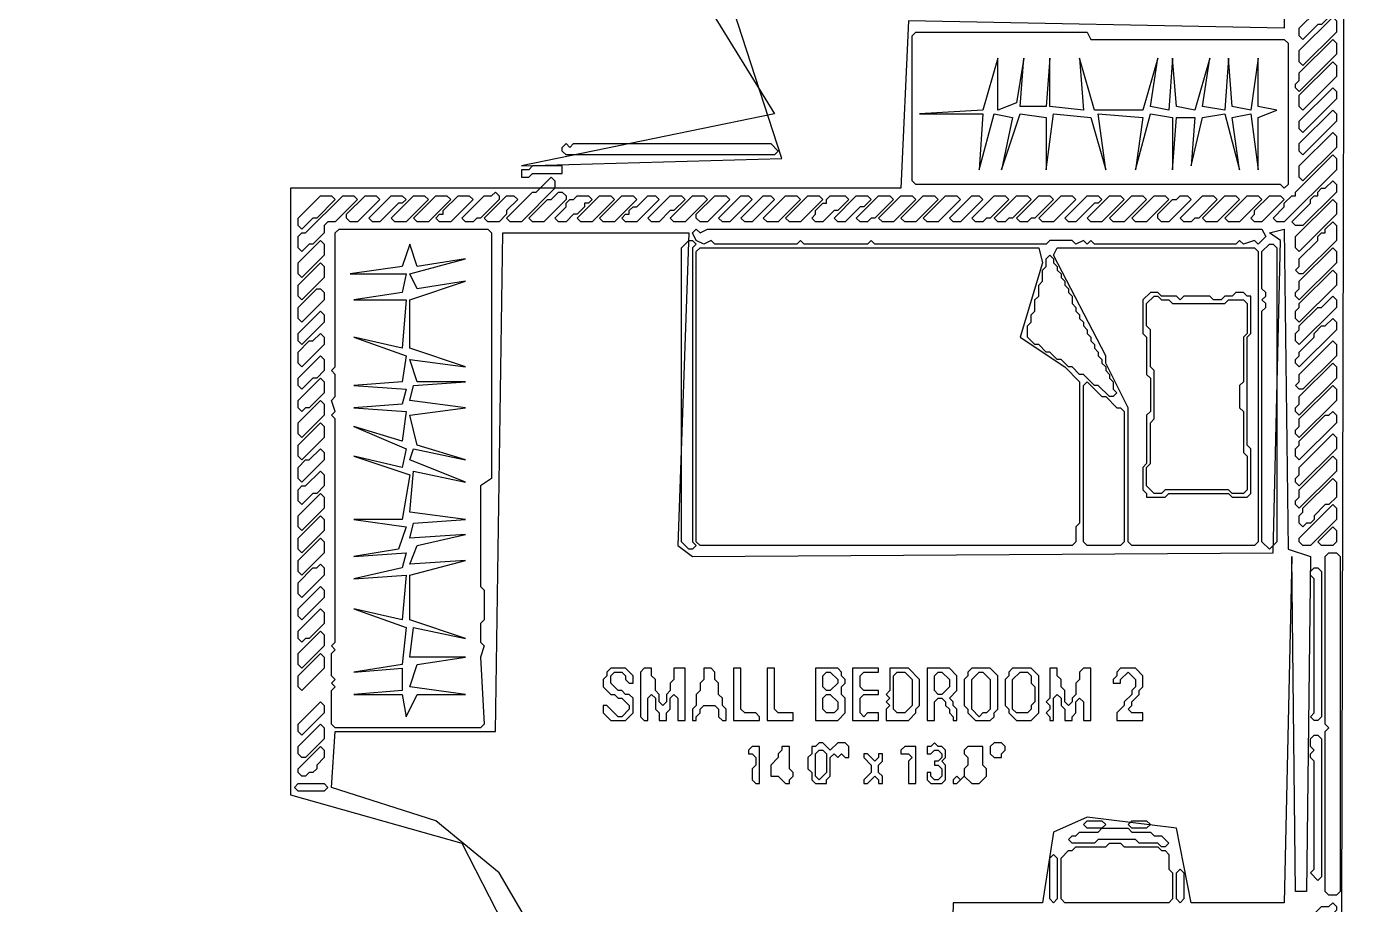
# Model space of a CAD drawing. Header units: metres. Extents: x 53 to 990, y 46 to 960.
# Drawn here: x 545 to 900, y 327.5 to 563.5 of the extents above; entities that cross this region are included whole.
import ezdxf

# ---------------------------------------------------------------- set-up
doc = ezdxf.new("R2010")
doc.units = ezdxf.units.M
doc.layers.add('A-FURN', color=2, linetype='Continuous')
doc.layers.add('A-WALL', color=1, linetype='Continuous')

msp = doc.modelspace()

# ---------------------------------------------------------------- linework, layer by layer
at = {"layer": 'A-FURN'}
for points in [[(139, 960), (138, 401), (229, 399), (231, 317), (242, 326), (245, 317), (246, 401), (292, 402), (293, 201), (442, 199), (441, 153), (247, 152), (246, 208), (234, 195), (241, 207), (231, 207), (230, 139), (537, 137), (553, 193), (601, 219), (606, 138), (898, 137), (900, 959), (139, 960)], [(884, 655), (883, 563), (782, 565), (780, 520), (616, 520), (616, 357), (662, 344), (684, 301), (616, 296), (616, 275), (671, 267), (673, 214), (660, 201), (617, 200), (608, 146), (606, 221), (563, 205), (536, 152)], [(722, 579), (746, 540), (678, 526), (748, 528), (735, 568)], [(896, 572), (897, 571), (897, 568), (893, 564), (892, 564), (888, 560), (887, 561), (887, 563), (896, 572)], [(896, 566), (897, 565), (897, 562), (888, 553), (887, 554), (887, 557), (896, 566)], [(783, 561), (784, 562), (830, 562), (831, 560), (883, 560), (884, 559), (884, 521), (883, 520), (882, 521), (784, 521), (783, 522), (783, 561)], [(896, 560), (897, 559), (897, 556), (887, 546), (886, 547), (886, 548), (887, 549), (887, 551), (896, 560)], [(785, 540), (802, 540), (801, 525), (805, 540), (810, 539), (807, 525), (812, 540), (819, 539), (819, 525), (821, 540), (831, 539), (835, 525), (833, 540), (845, 539), (843, 525), (847, 540), (853, 539), (853, 525), (854, 539), (859, 539), (858, 526), (861, 539), (867, 540), (871, 525), (869, 539), (874, 540), (876, 525), (876, 539), (881, 541), (876, 542), (876, 555), (874, 541), (869, 542), (868, 555), (867, 541), (861, 542), (863, 555), (859, 541), (854, 542), (853, 555), (852, 541), (847, 542), (849, 555), (845, 541), (832, 541), (828, 555), (829, 541), (820, 542), (820, 555), (819, 542), (812, 542), (813, 555), (811, 543), (806, 541), (806, 555), (802, 541), (785, 540)], [(896, 554), (897, 553), (897, 550), (888, 541), (887, 542), (887, 545), (896, 554)], [(896, 547), (897, 546), (897, 544), (888, 535), (887, 536), (887, 538), (896, 547)], [(896, 541), (897, 540), (897, 538), (888, 529), (887, 530), (887, 532), (896, 541)], [(896, 535), (897, 534), (897, 531), (888, 522), (887, 523), (887, 526), (896, 535)], [(689, 531), (690, 532), (691, 531), (692, 532), (745, 532), (747, 530), (746, 529), (690, 529), (689, 530), (689, 531)], [(896, 529), (897, 528), (897, 525), (883, 511), (881, 511), (880, 512), (883, 515), (883, 516), (885, 518), (886, 518), (886, 519), (896, 529)], [(686, 523), (687, 522), (687, 520), (678, 511), (675, 511), (674, 512), (681, 519), (682, 519), (686, 523)], [(896, 522), (897, 521), (897, 519), (888, 510), (886, 510), (885, 511), (890, 516), (890, 517), (891, 518), (892, 518), (892, 519), (893, 520), (894, 520), (896, 522)], [(672, 518), (672, 517), (667, 512), (666, 512), (665, 511), (663, 511), (662, 512), (668, 518), (670, 518), (671, 519), (672, 518)], [(690, 518), (690, 517), (684, 511), (681, 511), (680, 512), (685, 517), (686, 517), (688, 519), (689, 519), (690, 518)], [(633, 518), (634, 517), (628, 511), (626, 511), (625, 510), (625, 508), (622, 505), (621, 505), (619, 503), (618, 504), (618, 507), (619, 508), (620, 508), (630, 518), (633, 518)], [(627, 518), (628, 517), (623, 512), (622, 512), (619, 509), (618, 510), (618, 512), (624, 518), (627, 518)], [(640, 517), (634, 511), (632, 511), (631, 512), (631, 513), (636, 518), (639, 518), (640, 517)], [(647, 517), (646, 516), (645, 516), (640, 511), (638, 511), (637, 512), (643, 518), (646, 518), (647, 517)], [(653, 517), (647, 511), (644, 511), (643, 512), (649, 518), (652, 518), (653, 517)], [(659, 517), (653, 511), (650, 511), (649, 512), (655, 518), (658, 518), (659, 517)], [(665, 517), (659, 511), (656, 511), (655, 512), (656, 513), (657, 513), (657, 514), (661, 518), (664, 518), (665, 517)], [(677, 517), (674, 514), (674, 513), (672, 511), (669, 511), (668, 512), (674, 518), (676, 518), (677, 517)], [(697, 517), (696, 516), (695, 516), (695, 515), (693, 513), (692, 513), (690, 511), (688, 511), (687, 512), (690, 515), (690, 516), (691, 517), (692, 517), (693, 518), (696, 518), (697, 517)], [(703, 517), (697, 511), (694, 511), (693, 512), (699, 518), (702, 518), (703, 517)], [(709, 517), (703, 511), (700, 511), (699, 512), (705, 518), (708, 518), (709, 517)], [(715, 517), (709, 511), (706, 511), (705, 512), (706, 513), (707, 513), (707, 514), (708, 515), (709, 515), (712, 518), (714, 518), (715, 517)], [(722, 517), (719, 514), (718, 514), (715, 511), (713, 511), (712, 512), (718, 518), (721, 518), (722, 517)], [(728, 517), (722, 511), (719, 511), (718, 512), (724, 518), (727, 518), (728, 517)], [(734, 517), (728, 511), (726, 511), (725, 512), (725, 513), (730, 518), (733, 518), (734, 517)], [(740, 517), (734, 511), (732, 511), (731, 512), (737, 518), (739, 518), (740, 517)], [(746, 517), (740, 511), (738, 511), (737, 512), (743, 518), (745, 518), (746, 517)], [(753, 517), (747, 511), (744, 511), (743, 512), (749, 518), (752, 518), (753, 517)], [(759, 517), (753, 511), (750, 511), (749, 512), (755, 518), (758, 518), (759, 517)], [(766, 517), (763, 514), (762, 514), (759, 511), (757, 511), (756, 512), (757, 513), (757, 514), (759, 516), (760, 516), (760, 517), (761, 518), (765, 518), (766, 517)], [(772, 517), (770, 515), (769, 515), (765, 511), (763, 511), (762, 512), (768, 518), (771, 518), (772, 517)], [(778, 517), (773, 512), (772, 512), (771, 511), (769, 511), (768, 512), (774, 518), (777, 518), (778, 517)], [(784, 517), (778, 511), (775, 511), (774, 512), (780, 518), (783, 518), (784, 517)], [(790, 517), (784, 511), (781, 511), (780, 512), (786, 518), (789, 518), (790, 517)], [(796, 517), (790, 511), (787, 511), (786, 512), (792, 518), (795, 518), (796, 517)], [(802, 517), (796, 511), (794, 511), (793, 512), (799, 518), (801, 518), (802, 517)], [(809, 517), (804, 512), (803, 512), (802, 511), (800, 511), (799, 512), (805, 518), (808, 518), (809, 517)], [(815, 517), (810, 512), (809, 512), (808, 511), (806, 511), (805, 512), (811, 518), (814, 518), (815, 517)], [(821, 517), (816, 512), (815, 512), (814, 511), (812, 511), (811, 512), (817, 518), (820, 518), (821, 517)], [(827, 517), (821, 511), (818, 511), (817, 512), (823, 518), (826, 518), (827, 517)], [(834, 517), (833, 516), (832, 516), (827, 511), (825, 511), (824, 512), (830, 518), (833, 518), (834, 517)], [(840, 517), (834, 511), (831, 511), (830, 512), (836, 518), (839, 518), (840, 517)], [(846, 517), (840, 511), (837, 511), (836, 512), (842, 518), (845, 518), (846, 517)], [(852, 517), (846, 511), (843, 511), (842, 512), (848, 518), (851, 518), (852, 517)], [(858, 517), (852, 511), (850, 511), (849, 512), (849, 513), (853, 517), (854, 517), (855, 518), (857, 518), (858, 517)], [(865, 517), (860, 512), (859, 512), (858, 511), (856, 511), (855, 512), (861, 518), (864, 518), (865, 517)], [(871, 517), (865, 511), (862, 511), (861, 512), (867, 518), (870, 518), (871, 517)], [(877, 517), (871, 511), (868, 511), (867, 512), (873, 518), (876, 518), (877, 517)], [(883, 517), (877, 511), (875, 511), (874, 512), (875, 513), (875, 514), (879, 518), (882, 518), (883, 517)], [(896, 517), (897, 516), (897, 513), (887, 503), (886, 504), (886, 507), (896, 517)], [(629, 509), (669, 509), (670, 508), (670, 442), (667, 440), (667, 413), (668, 412), (668, 404), (667, 403), (667, 398), (668, 397), (667, 394), (668, 376), (667, 375), (628, 375), (627, 376), (627, 385), (628, 386), (627, 387), (628, 388), (627, 389), (627, 395), (628, 396), (627, 397), (628, 398), (628, 458), (627, 459), (628, 460), (627, 463), (628, 464), (628, 470), (627, 471), (628, 472), (628, 508), (629, 509)], [(682, 319), (672, 336), (655, 350), (627, 359), (628, 374), (671, 374), (673, 508)], [(673, 508), (723, 508), (720, 424), (724, 421), (880, 422), (882, 506), (879, 508), (883, 509), (884, 423), (890, 421), (889, 331), (886, 331), (885, 421), (883, 328), (858, 328), (854, 348), (830, 351), (821, 347), (818, 328), (794, 328), (793, 287)], [(724, 508), (725, 509), (726, 508), (728, 509), (877, 509), (878, 507), (876, 505), (875, 506), (872, 505), (871, 506), (870, 505), (832, 505), (831, 506), (830, 505), (829, 506), (827, 505), (826, 506), (820, 506), (819, 505), (773, 505), (772, 506), (771, 505), (754, 505), (753, 506), (752, 505), (730, 505), (729, 506), (727, 505), (725, 506), (724, 508)], [(896, 511), (897, 510), (897, 506), (888, 497), (887, 497), (886, 498), (887, 499), (887, 501), (892, 506), (892, 507), (893, 508), (894, 508), (894, 509), (896, 511)], [(624, 506), (625, 505), (625, 502), (619, 496), (618, 497), (618, 500), (624, 506)], [(648, 505), (646, 499), (632, 497), (647, 497), (646, 492), (633, 490), (647, 490), (646, 477), (633, 480), (647, 475), (646, 468), (633, 467), (647, 466), (646, 462), (633, 461), (647, 460), (646, 452), (633, 456), (647, 450), (646, 445), (633, 448), (648, 443), (646, 431), (633, 431), (647, 429), (645, 423), (633, 421), (647, 422), (646, 418), (633, 415), (647, 416), (646, 404), (633, 407), (647, 402), (646, 392), (633, 390), (646, 391), (646, 385), (633, 384), (646, 384), (647, 378), (650, 384), (663, 384), (648, 386), (650, 392), (663, 394), (648, 394), (649, 402), (663, 399), (648, 404), (648, 416), (663, 420), (648, 419), (650, 424), (663, 427), (648, 426), (649, 430), (663, 431), (648, 433), (649, 444), (663, 441), (648, 447), (649, 450), (663, 447), (650, 451), (648, 459), (663, 461), (648, 463), (649, 467), (663, 468), (650, 468), (648, 474), (663, 472), (648, 477), (648, 490), (663, 495), (650, 493), (648, 497), (663, 501), (650, 499), (648, 505)], [(723, 506), (724, 506), (725, 505), (724, 504), (724, 425), (725, 424), (724, 423), (723, 423), (721, 425), (721, 504), (723, 506)], [(880, 505), (881, 504), (881, 425), (879, 423), (877, 425), (877, 487), (878, 488), (878, 489), (877, 490), (878, 491), (878, 492), (877, 493), (877, 503), (879, 505), (880, 505)], [(725, 503), (726, 504), (817, 504), (818, 500), (812, 480), (824, 472), (828, 468), (828, 430), (827, 429), (827, 425), (826, 424), (726, 424), (725, 425), (725, 503)], [(820, 502), (821, 501), (821, 500), (822, 499), (822, 498), (823, 497), (823, 496), (824, 495), (824, 494), (825, 493), (825, 492), (826, 491), (826, 489), (827, 488), (827, 487), (828, 486), (828, 485), (829, 484), (829, 483), (830, 482), (830, 481), (831, 480), (831, 479), (832, 478), (832, 477), (833, 476), (833, 475), (834, 474), (834, 473), (835, 472), (835, 471), (836, 470), (836, 469), (837, 468), (837, 466), (838, 465), (837, 464), (836, 464), (833, 467), (832, 467), (829, 470), (828, 470), (826, 472), (825, 472), (823, 474), (822, 474), (820, 476), (819, 476), (817, 478), (816, 478), (814, 480), (814, 483), (815, 484), (815, 486), (816, 487), (816, 490), (817, 491), (817, 494), (818, 495), (818, 498), (819, 499), (819, 501), (820, 502)], [(822, 504), (875, 504), (876, 503), (876, 425), (875, 424), (842, 424), (841, 425), (841, 461), (835, 473), (835, 475), (821, 502), (822, 504)], [(896, 504), (897, 503), (897, 500), (887, 490), (886, 491), (886, 492), (887, 493), (887, 495), (896, 504)], [(624, 500), (625, 499), (625, 496), (619, 490), (618, 491), (618, 494), (624, 500)], [(896, 498), (897, 497), (897, 494), (887, 484), (886, 485), (886, 487), (887, 488), (887, 489), (896, 498)], [(624, 493), (625, 492), (625, 490), (619, 484), (618, 485), (618, 488), (623, 493), (624, 493)], [(847, 492), (845, 490), (845, 481), (846, 480), (846, 470), (847, 469), (847, 460), (846, 459), (846, 446), (845, 445), (845, 439), (846, 438), (846, 437), (851, 437), (852, 438), (868, 438), (869, 437), (873, 437), (874, 438), (874, 450), (873, 451), (873, 480), (874, 481), (874, 491), (873, 491), (872, 492), (870, 492), (869, 491), (867, 491), (866, 490), (864, 490), (863, 491), (856, 491), (855, 490), (854, 491), (850, 491), (849, 492), (847, 492)], [(848, 491), (849, 491), (850, 490), (852, 490), (853, 489), (867, 489), (868, 490), (872, 490), (873, 489), (873, 481), (872, 480), (872, 468), (871, 467), (871, 461), (872, 460), (872, 449), (873, 448), (873, 439), (872, 438), (869, 438), (868, 439), (851, 439), (850, 438), (848, 438), (846, 440), (846, 445), (847, 446), (847, 457), (848, 458), (848, 471), (847, 472), (847, 482), (846, 483), (846, 489), (848, 491)], [(896, 491), (897, 490), (897, 488), (887, 478), (886, 479), (886, 481), (887, 482), (887, 483), (892, 488), (893, 488), (896, 491)], [(624, 487), (625, 486), (625, 484), (619, 478), (618, 479), (618, 481), (624, 487)], [(896, 485), (897, 484), (897, 482), (887, 472), (886, 473), (886, 474), (887, 475), (887, 476), (891, 480), (891, 481), (893, 483), (894, 483), (896, 485)], [(624, 481), (625, 480), (625, 478), (619, 472), (618, 473), (618, 476), (621, 479), (622, 479), (624, 481)], [(896, 479), (897, 478), (897, 475), (888, 466), (887, 466), (886, 467), (887, 468), (887, 470), (896, 479)], [(624, 475), (625, 474), (625, 471), (623, 469), (622, 469), (619, 466), (618, 467), (618, 469), (624, 475)], [(896, 473), (897, 472), (897, 469), (887, 459), (886, 460), (886, 461), (887, 462), (887, 464), (896, 473)], [(624, 469), (625, 468), (625, 465), (621, 461), (620, 461), (619, 460), (618, 461), (618, 463), (624, 469)], [(830, 468), (834, 464), (835, 464), (838, 461), (839, 461), (840, 460), (840, 425), (839, 424), (830, 424), (829, 425), (829, 467), (830, 468)], [(896, 467), (897, 466), (897, 463), (887, 453), (886, 454), (886, 455), (887, 456), (887, 458), (896, 467)], [(624, 463), (625, 462), (625, 459), (619, 453), (618, 454), (618, 457), (624, 463)], [(896, 460), (897, 459), (897, 457), (887, 447), (886, 448), (886, 450), (887, 451), (887, 452), (894, 459), (895, 459), (896, 460)], [(624, 457), (625, 456), (625, 453), (619, 447), (618, 448), (618, 451), (624, 457)], [(896, 454), (897, 453), (897, 450), (887, 440), (886, 441), (886, 442), (887, 443), (887, 445), (896, 454)], [(624, 450), (625, 449), (625, 447), (619, 441), (618, 442), (618, 445), (620, 447), (621, 447), (624, 450)], [(896, 448), (897, 447), (897, 444), (887, 434), (886, 435), (886, 436), (887, 437), (887, 439), (896, 448)], [(624, 444), (625, 443), (625, 440), (623, 438), (622, 438), (619, 435), (618, 436), (618, 439), (619, 440), (620, 440), (624, 444)], [(896, 442), (897, 441), (897, 437), (895, 435), (894, 435), (891, 432), (891, 431), (890, 430), (889, 430), (888, 429), (887, 430), (887, 432), (888, 433), (888, 434), (896, 442)], [(624, 438), (625, 437), (625, 434), (619, 428), (618, 429), (618, 432), (624, 438)], [(896, 435), (897, 434), (897, 431), (890, 424), (888, 424), (887, 425), (887, 426), (896, 435)], [(624, 432), (625, 431), (625, 428), (619, 422), (618, 423), (618, 426), (624, 432)], [(624, 426), (625, 425), (625, 422), (619, 416), (618, 417), (618, 420), (624, 426)], [(896, 429), (897, 428), (897, 425), (896, 424), (893, 424), (892, 425), (896, 429)], [(624, 419), (625, 418), (625, 416), (619, 410), (618, 411), (618, 414), (622, 418), (623, 418), (624, 419)], [(895, 422), (897, 422), (898, 421), (898, 331), (897, 330), (895, 330), (894, 331), (894, 374), (895, 375), (894, 376), (894, 421), (895, 422)], [(891, 418), (892, 418), (893, 417), (893, 378), (892, 377), (891, 377), (890, 378), (891, 379), (891, 415), (890, 416), (890, 417), (891, 418)], [(624, 413), (625, 412), (625, 410), (619, 404), (618, 405), (618, 407), (624, 413)], [(624, 407), (625, 406), (625, 403), (621, 399), (620, 399), (619, 398), (618, 399), (618, 401), (624, 407)], [(624, 401), (625, 400), (625, 397), (619, 391), (618, 392), (618, 395), (624, 401)], [(624, 395), (625, 394), (625, 391), (619, 385), (618, 386), (618, 389), (624, 395)], [(702, 391), (701, 390), (701, 389), (700, 388), (700, 386), (702, 384), (703, 384), (704, 383), (705, 383), (707, 381), (707, 380), (705, 378), (704, 378), (701, 381), (700, 381), (700, 379), (702, 377), (706, 377), (708, 379), (708, 383), (707, 384), (706, 384), (705, 385), (704, 385), (702, 387), (702, 389), (703, 390), (705, 390), (706, 389), (706, 388), (707, 387), (708, 387), (708, 389), (706, 391), (702, 391)], [(711, 391), (710, 390), (710, 378), (711, 377), (712, 377), (712, 383), (713, 384), (714, 383), (714, 380), (715, 379), (715, 377), (717, 377), (717, 379), (718, 380), (718, 383), (719, 384), (720, 383), (720, 377), (722, 377), (722, 391), (719, 391), (719, 388), (718, 387), (718, 385), (717, 384), (717, 382), (716, 381), (715, 382), (715, 384), (714, 385), (714, 388), (713, 389), (713, 391), (711, 391)], [(727, 391), (727, 388), (726, 387), (726, 385), (725, 384), (725, 381), (724, 380), (724, 377), (725, 377), (725, 378), (726, 379), (726, 380), (727, 381), (730, 381), (731, 380), (731, 378), (732, 377), (733, 377), (733, 380), (732, 381), (732, 383), (731, 384), (731, 387), (730, 388), (730, 390), (729, 391), (727, 391)], [(735, 391), (735, 377), (742, 377), (742, 378), (741, 379), (738, 379), (737, 380), (737, 391), (735, 391)], [(744, 391), (744, 377), (751, 377), (751, 379), (747, 379), (746, 380), (746, 391), (744, 391)], [(757, 391), (757, 377), (763, 377), (765, 379), (765, 383), (764, 384), (764, 386), (765, 387), (765, 388), (764, 389), (764, 390), (763, 391), (757, 391)], [(767, 391), (767, 377), (774, 377), (774, 379), (771, 379), (770, 378), (769, 379), (769, 383), (770, 384), (774, 384), (774, 385), (770, 385), (769, 386), (769, 389), (770, 390), (774, 390), (774, 391), (767, 391)], [(777, 391), (777, 385), (776, 384), (777, 383), (776, 382), (777, 381), (776, 380), (776, 377), (782, 377), (784, 379), (784, 380), (785, 381), (785, 388), (782, 391), (777, 391)], [(787, 391), (787, 377), (789, 377), (789, 382), (790, 383), (791, 383), (792, 382), (792, 381), (793, 380), (793, 379), (794, 378), (794, 377), (795, 377), (795, 380), (794, 381), (794, 382), (793, 383), (795, 385), (795, 389), (793, 391), (787, 391)], [(799, 391), (798, 390), (798, 389), (797, 388), (797, 381), (798, 380), (798, 379), (800, 377), (804, 377), (805, 378), (805, 379), (806, 380), (806, 389), (804, 391), (799, 391)], [(810, 391), (809, 390), (809, 389), (808, 388), (808, 381), (809, 380), (809, 379), (811, 377), (815, 377), (817, 379), (817, 389), (815, 391), (810, 391)], [(820, 391), (820, 383), (819, 382), (820, 381), (820, 380), (819, 379), (820, 378), (820, 377), (821, 377), (821, 383), (822, 384), (823, 383), (823, 381), (824, 380), (824, 377), (826, 377), (826, 378), (827, 379), (827, 382), (828, 383), (829, 382), (829, 377), (831, 377), (831, 391), (829, 391), (828, 390), (828, 388), (827, 387), (827, 384), (826, 383), (826, 382), (825, 381), (824, 382), (824, 385), (823, 386), (823, 388), (822, 389), (822, 391), (820, 391)], [(839, 391), (838, 390), (838, 389), (837, 388), (837, 387), (839, 387), (839, 388), (841, 390), (843, 388), (843, 386), (842, 385), (842, 384), (840, 382), (840, 381), (838, 379), (838, 377), (845, 377), (845, 379), (842, 379), (841, 380), (842, 381), (842, 382), (844, 384), (844, 385), (845, 386), (845, 389), (843, 391), (839, 391)], [(759, 389), (760, 390), (761, 390), (763, 388), (763, 387), (761, 385), (760, 385), (759, 386), (759, 389)], [(779, 390), (781, 390), (783, 388), (783, 381), (781, 379), (779, 379), (778, 380), (778, 389), (779, 390)], [(790, 390), (791, 390), (793, 388), (793, 386), (791, 384), (790, 384), (789, 385), (789, 389), (790, 390)], [(802, 390), (804, 388), (804, 380), (803, 379), (802, 379), (801, 378), (799, 380), (799, 388), (801, 390), (802, 390)], [(812, 390), (814, 390), (815, 389), (815, 387), (816, 386), (816, 382), (815, 381), (815, 380), (814, 379), (811, 379), (810, 380), (810, 388), (812, 390)], [(759, 383), (760, 384), (761, 384), (763, 382), (763, 380), (762, 379), (760, 379), (759, 380), (759, 383)], [(624, 382), (625, 381), (625, 379), (619, 373), (618, 374), (618, 376), (624, 382)], [(624, 376), (625, 375), (625, 372), (620, 367), (619, 367), (618, 368), (618, 370), (624, 376)], [(891, 373), (892, 373), (893, 372), (893, 335), (892, 334), (890, 336), (891, 337), (891, 366), (890, 367), (890, 368), (891, 369), (890, 370), (890, 372), (891, 373)], [(624, 370), (625, 369), (625, 367), (623, 365), (623, 364), (622, 363), (621, 363), (620, 362), (619, 362), (618, 363), (618, 364), (624, 370)], [(740, 370), (739, 369), (739, 368), (740, 368), (741, 367), (741, 365), (740, 364), (740, 361), (741, 360), (742, 360), (742, 370), (740, 370)], [(748, 370), (748, 369), (747, 368), (747, 367), (745, 365), (745, 362), (747, 362), (749, 360), (750, 360), (750, 361), (751, 362), (751, 363), (750, 364), (750, 370), (748, 370)], [(765, 371), (763, 371), (761, 369), (759, 371), (758, 371), (757, 370), (756, 370), (756, 368), (755, 367), (755, 364), (756, 363), (756, 361), (757, 360), (760, 360), (760, 361), (761, 362), (761, 367), (762, 368), (763, 367), (764, 368), (765, 367), (766, 367), (766, 370), (765, 371)], [(781, 370), (780, 369), (780, 368), (782, 368), (783, 367), (782, 366), (782, 360), (784, 360), (784, 370), (781, 370)], [(789, 371), (788, 370), (787, 370), (787, 368), (788, 368), (789, 369), (790, 369), (791, 368), (791, 367), (790, 366), (789, 366), (789, 365), (790, 365), (791, 364), (791, 362), (790, 361), (789, 361), (788, 362), (788, 363), (787, 363), (787, 361), (788, 360), (791, 360), (792, 361), (792, 365), (791, 366), (792, 367), (792, 369), (791, 370), (790, 370), (789, 371)], [(802, 370), (798, 370), (797, 369), (797, 368), (798, 367), (798, 365), (797, 364), (797, 362), (796, 361), (795, 362), (794, 361), (794, 360), (795, 360), (797, 362), (799, 360), (801, 360), (803, 362), (803, 364), (802, 365), (802, 370)], [(805, 371), (804, 370), (804, 368), (805, 367), (807, 367), (807, 368), (808, 369), (808, 370), (807, 371), (805, 371)], [(759, 369), (760, 368), (760, 363), (758, 361), (757, 362), (757, 368), (758, 369), (759, 369)], [(770, 368), (770, 367), (772, 365), (772, 363), (770, 361), (770, 360), (771, 360), (773, 362), (774, 361), (774, 360), (775, 360), (775, 362), (774, 363), (774, 365), (775, 366), (775, 368), (774, 368), (774, 367), (773, 366), (771, 368), (770, 368)], [(617, 359), (618, 360), (625, 360), (626, 359), (625, 358), (618, 358), (617, 359)], [(825, 345), (826, 346), (827, 346), (828, 347), (833, 347), (834, 348), (841, 348), (842, 347), (847, 347), (848, 346), (850, 346), (852, 344), (851, 343), (850, 343), (849, 344), (844, 344), (843, 345), (833, 345), (832, 344), (826, 344), (825, 345)], [(829, 349), (830, 350), (834, 350), (835, 349), (834, 348), (830, 348), (829, 349)], [(841, 349), (842, 350), (846, 350), (847, 349), (846, 348), (842, 348), (841, 349)], [(821, 341), (822, 340), (822, 329), (821, 328), (820, 329), (820, 340), (821, 341)], [(823, 340), (825, 342), (826, 342), (827, 343), (835, 343), (836, 344), (839, 344), (840, 343), (849, 343), (850, 342), (851, 342), (852, 341), (852, 337), (853, 336), (853, 329), (852, 328), (824, 328), (823, 329), (823, 340)], [(855, 337), (856, 336), (856, 329), (855, 328), (854, 329), (854, 336), (855, 337)], [(896, 328), (897, 327), (897, 326), (887, 316), (886, 317), (886, 318), (887, 319), (887, 320), (888, 321), (888, 322), (893, 327), (895, 327), (896, 328)]]:
    msp.add_lwpolyline(points, dxfattribs=at)
at = {"layer": 'A-WALL'}
msp.add_lwpolyline([(678, 525), (678, 523), (680, 523), (681, 524), (689, 524), (689, 526), (681, 526), (680, 525), (678, 525)], dxfattribs=at)

doc.saveas('drawing.dxf')
